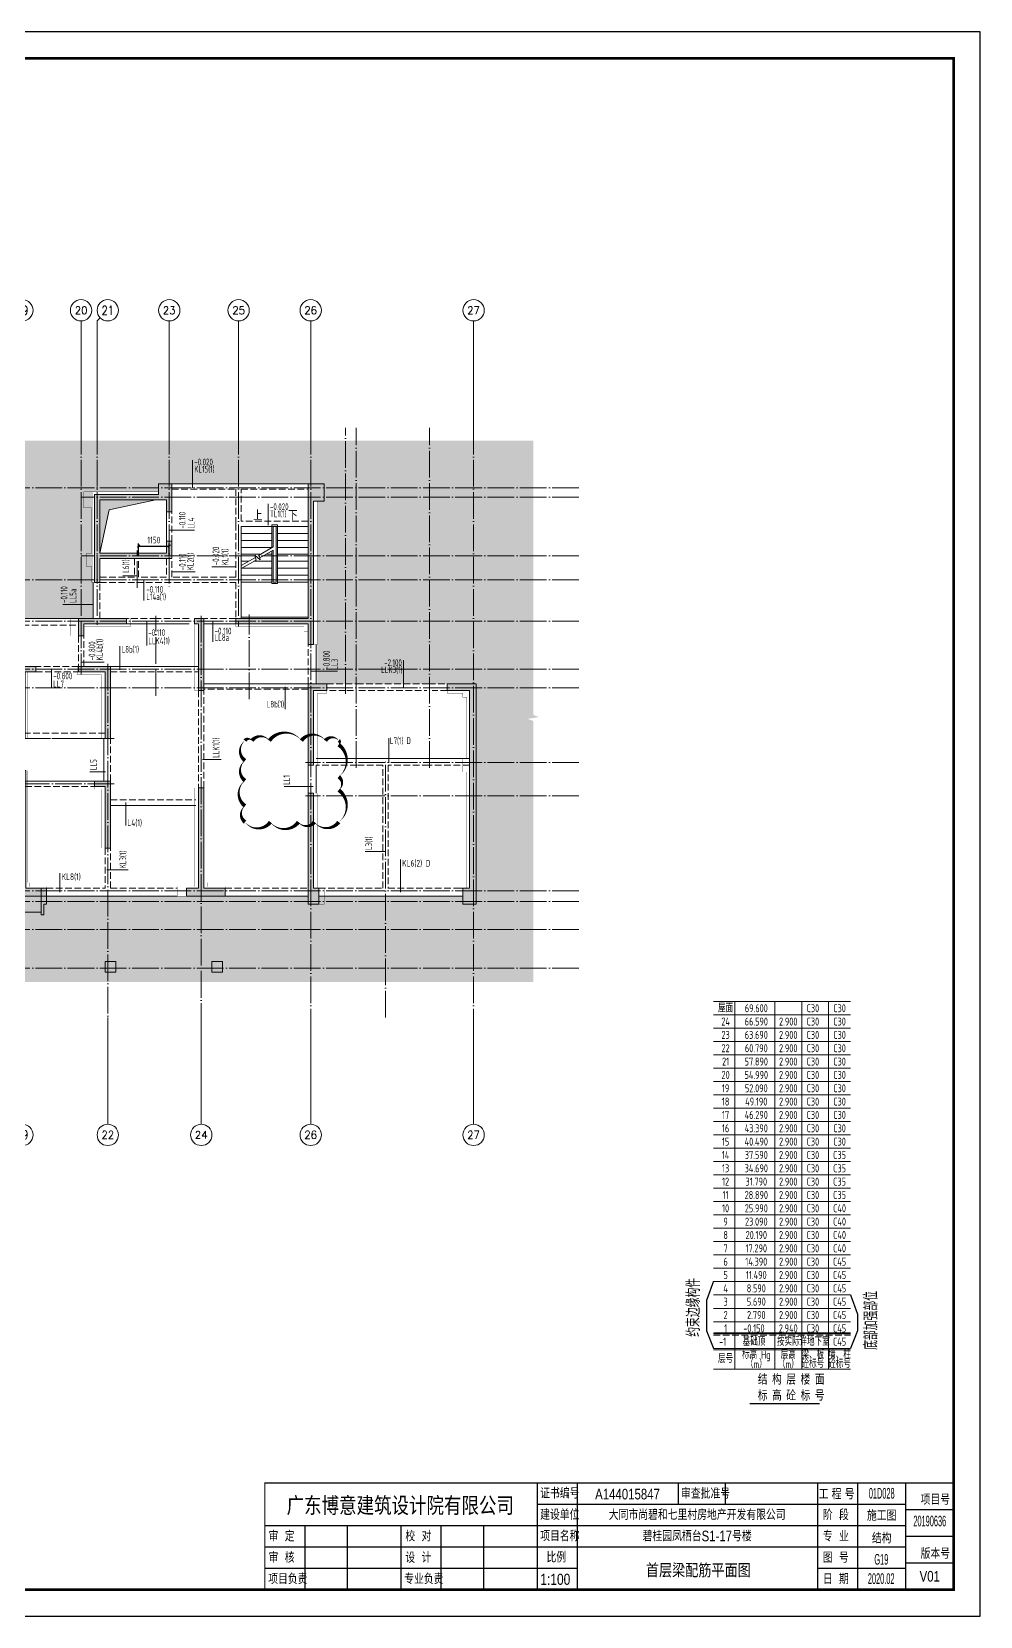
# Model space of a CAD drawing. Extents: x -129922 to 1190196, y -520662 to 139923.
# Drawn here: x 942341 to 977871, y -68380 to -8980 of the extents above; entities that cross this region are included whole.
import ezdxf
from ezdxf.enums import TextEntityAlignment as Align

# ---------------------------------------------------------------- set-up
doc = ezdxf.new("R2010")
doc.units = 0
doc.header["$LTSCALE"] = 1000
doc.header["$MEASUREMENT"] = 0
doc.linetypes.add('DASH', pattern=[0.35, 0.25, -0.1])
doc.linetypes.add('DOTE', pattern=[2.42, 2, -0.2, 0.02, -0.2])
for name, color, linetype, lineweight in [('A-标注-轴号', 3, 'Continuous', 15), ('A-标注-轴号文字', 7, 'Continuous', 15), ('A-轴线-塔楼', 1, 'DOTE', 9), ('A-轴线-隔墙', 41, 'DOTE', 9), ('S-基础-DIM', 3, 'Continuous', 20), ('S-墙柱-HATCH', 251, 'Continuous', 9), ('S-墙柱-WALL', 6, 'Continuous', 20), ('S-大样-HATCH', 251, 'Continuous', 9), ('S-大样-实线', 2, 'Continuous', 20), ('S-板-BEAM', 4, 'DASH', 20), ('S-板-BEAM-CON', 2, 'Continuous', 20), ('S-板-COLU', 50, 'DASH', 20), ('S-板-文字', 7, 'Continuous', 20), ('S-板-板面填充', 251, 'Continuous', 20), ('S-板-模板线条', 140, 'Continuous', 20), ('S-板-洞口边线', 211, 'Continuous', 20), ('S-梁-垂直集中标注', 45, 'Continuous', 20), ('S-梁-水平集中标注', 191, 'Continuous', 20), ('S-通用-TEXT', 7, 'Continuous', 20)]:
    doc.layers.add(name, color=color, linetype=linetype, lineweight=lineweight)
doc.layers.add('S-活动层-非打印1', color=170, linetype='Continuous', lineweight=20, plot=False)
doc.layers.add('Y-云图图框', color=7, linetype='Continuous')
doc.styles.add('_TCH_AXIS', font='COMPLEX.shx', dxfattribs={"bigfont": 'hztxt.shx'})
doc.styles.add('_TCH_DIM', font='SIMPLEX', dxfattribs={"bigfont": 'GBCBIG'})
doc.styles.add('_YT_Name', font='', dxfattribs={"width": 0.8})
doc.styles.add('_YT_Sign_Text', font='ros.shx', dxfattribs={"width": 0.8, "bigfont": 'hztxt.shx'})
doc.styles.add('BW_Rein', font='tssdeng.shx', dxfattribs={"width": 0.7, "bigfont": 'hztxt.shx'})
doc.styles.add('COMPLEX', font='COMPLEX')
doc.styles.get("Standard").update_dxf_attribs({"font": 'gbenor.shx', "bigfont": 'gbcbig.shx'})
doc.styles.add('TSSD_NORM', font='tssdeng.shx', dxfattribs={"width": 0.7, "bigfont": 'tssdchn.shx'})
doc.styles.add('TSSD_Rein', font='tssdeng.shx', dxfattribs={"width": 0.7, "bigfont": 'hztxt.shx'})
doc.styles.add('TSSD_REIN_T3', font='tssdeng.shx', dxfattribs={"width": 0.7, "bigfont": 'hztxt.shx'})
doc.styles.add('样式 1', font='tssdeng.shx', dxfattribs={"width": 0.7, "bigfont": 'tssdchn.shx'})
doc.styles.get('_YT_Name').set_extended_font_data('SimHei')
doc.dimstyles.new('_TCH_ARCH&&100', dxfattribs={"dimtxt": 250, "dimasz": 100, "dimexe": 100, "dimexo": 100, "dimgap": 100, "dimtad": 1, "dimdec": 0, "dimzin": 0, "dimdsep": 46, "dimtxsty": 'TSSD_REIN_T3', "dimblk": 'ARCHTICK', "dimcen": 0.09, "dimclrt": 7, "dimazin": 2, "dimtfac": 1, "dimtdec": 0, "dimtix": 1, "dimtmove": 2, "dimatfit": 3, "dimfxl": 0, "dimtolj": 1, "dimtzin": 0, "dimarcsym": 0})

# ---------------------------------------------------------------- blocks, each defined once
blk = doc.blocks.new('20191023.11405152')
at = {"layer": 'S-大样-HATCH'}
h = blk.add_hatch(color=256, dxfattribs=at)
h.dxf.hatch_style = 1
h.paths.add_polyline_path([(-100, 0), (0, 0), (0, -400), (100, -400), (100, 600), (-100, 600)])
at = {"layer": 'S-大样-实线'}
blk.add_lwpolyline([(-100, 0), (0, 0), (0, -400), (100, -400), (100, 600), (-100, 600)], close=True, dxfattribs=at)
blk = doc.blocks.new('_ArchTick')
at = {"color": 0, "linetype": 'ByBlock', "const_width": 0.4}
blk.add_lwpolyline([(-0.5, -0.5), (0.5, 0.5)], dxfattribs=at)
blk = doc.blocks.new('*D457')
at = {"layer": 'Defpoints', "color": 0, "transparency": 16777216}
for p in [(947491, -28263), (946341, -28730), (947491, -28730)]:
    blk.add_point(p, dxfattribs=at)
at = {"layer": 'S-基础-DIM', "color": 0, "lineweight": -2, "transparency": 16777216}
for p, q in [((946341, -28630), (946341, -28163)), ((946341, -28263), (947491, -28263)), ((947491, -28630), (947491, -28163))]:
    blk.add_line(p, q, dxfattribs=at)
at = {"layer": 'S-基础-DIM', "color": 0, "lineweight": -2, "transparency": 16777216, "xscale": 100, "yscale": 100, "zscale": 100, "rotation": 180}
blk.add_blockref('_ArchTick', (946341, -28263), dxfattribs=at)
at = {"layer": 'S-基础-DIM', "color": 0, "lineweight": -2, "transparency": 16777216, "xscale": 100, "yscale": 100, "zscale": 100}
blk.add_blockref('_ArchTick', (947491, -28263), dxfattribs=at)
at = {"layer": 'S-基础-DIM', "color": 7, "transparency": 16777216, "insert": (946916, -28038), "char_height": 250, "attachment_point": 5, "style": 'TSSD_REIN_T3'}
blk.add_mtext('\\A1;1150', dxfattribs=at)
blk = doc.blocks.new('ndgfjhgkjhk')
at = {"layer": 'S-板-BEAM'}
for p, q in [((6639995, -514405), (6642395, -514405)), ((6642395, -514405), (6642395, -515705)), ((6642595, -515605), (6642595, -514405)), ((6642595, -514405), (6645095, -514405)), ((6639995, -516380), (6639995, -515255)), ((6642395, -515705), (6642395, -517705)), ((6644066, -515605), (6642595, -515605)), ((6645095, -515605), (6643895, -515605)), ((6638595, -517005), (6638595, -517705)), ((6638745, -517705), (6638745, -517005)), ((6639795, -517005), (6639795, -517705)), ((6639995, -517705), (6639995, -517005)), ((6638595, -517705), (6637295, -517705)), ((6637295, -517905), (6638670, -517905)), ((6637295, -519255), (6637295, -517905)), ((6638670, -517905), (6642395, -517905)), ((6639795, -517705), (6638745, -517705)), ((6642395, -517705), (6639995, -517705)), ((6642395, -517905), (6642395, -519255)), ((6632295, -519505), (6636445, -519505)), ((6639420, -519255), (6638320, -519255)), ((6640645, -519255), (6639420, -519255)), ((6642395, -519255), (6641220, -519255)), ((6636495, -519895), (6636495, -521055)), ((6636695, -521055), (6636695, -519895)), ((6645095, -521705), (6645095, -520225)), ((6636495, -521055), (6634895, -521055)), ((6634895, -521255), (6636495, -521255)), ((6637695, -521255), (6640995, -521255)), ((6640995, -521955), (6640995, -525605)), ((6645095, -521905), (6641195, -521905)), ((6641195, -525605), (6641195, -521955)), ((6645795, -521705), (6646495, -521705)), ((6646495, -521955), (6645795, -521955)), ((6646495, -521705), (6646920, -521705)), ((6646795, -521955), (6646495, -521955)), ((6646920, -521705), (6649620, -521705)), ((6646995, -521955), (6649545, -521955)), ((6649620, -521705), (6650305, -521705)), ((6650305, -521955), (6649745, -521955)), ((6637495, -523555), (6634495, -523555)), ((6634495, -523755), (6637495, -523755)), ((6637695, -525355), (6637695, -523755)), ((6645095, -524755), (6645095, -525805)), ((6645095, -525805), (6645095, -524755)), ((6645395, -525805), (6645395, -524755)), ((6645395, -524755), (6645395, -525805)), ((6646920, -524755), (6645395, -524755)), ((6647895, -524755), (6646920, -524755)), ((6647895, -529355), (6647895, -524755)), ((6648095, -524755), (6648095, -529355)), ((6649620, -524755), (6648095, -524755)), ((6651145, -524755), (6649620, -524755)), ((6634495, -525555), (6637095, -525555)), ((6637695, -526055), (6640895, -526055)), ((6637495, -527855), (6637495, -529355)), ((6637695, -529355), (6637695, -527855)), ((6635295, -529355), (6637495, -529355)), ((6637695, -529355), (6637695, -529355)), ((6637695, -529355), (6640195, -529355)), ((6641995, -529355), (6645095, -529355)), ((6645495, -529355), (6647895, -529355)), ((6648095, -529355), (6650945, -529355)), ((6650612, -529355), (6650945, -529355))]:
    blk.add_line(p, q, dxfattribs=at)
at = {"layer": 'S-板-BEAM-CON'}
for p, q in [((6639995, -514205), (6645095, -514205)), ((6639795, -515255), (6639795, -516380)), ((6642595, -515805), (6645095, -515805)), ((6642595, -519205), (6642595, -515805)), ((6642595, -519255), (6642595, -515805)), ((6637045, -517905), (6637045, -519255)), ((6636563, -519255), (6630345, -519255)), ((6638320, -519455), (6639565, -519455)), ((6638320, -519455), (6639345, -519455)), ((6639495, -519455), (6640645, -519455)), ((6641220, -519455), (6642945, -519455)), ((6645395, -520225), (6645395, -521705)), ((6637695, -521055), (6640995, -521055)), ((6645095, -521705), (6641195, -521705)), ((6637445, -523755), (6637445, -525355)), ((6645395, -524505), (6647061, -524505)), ((6646995, -524505), (6647995, -524505)), ((6647995, -524505), (6649545, -524505)), ((6649307, -524505), (6651145, -524505)), ((6637095, -525355), (6634495, -525355)), ((6637695, -526255), (6640895, -526255)), ((6635295, -529655), (6640195, -529655)), ((6641995, -529655), (6645095, -529655)), ((6650895, -529655), (6645495, -529655))]:
    blk.add_line(p, q, dxfattribs=at)
at = {"layer": 'S-板-模板线条', "ltscale": 0.5}
blk.add_line((6633695, -530255), (6635095, -530255), dxfattribs=at)
blk = doc.blocks.new('_AXISO')
blk.add_circle((0, 0), 0.5)
at = {"layer": 'S-板-文字', "style": 'COMPLEX', "width": 1.041667}
blk.add_attdef('A', text='', height=0.56, dxfattribs=at).set_placement((-0.25, -0.28), (0.25, -0.28), align=Align.FIT)
blk = doc.blocks.new('ZHOUWANG3')
at = {"layer": 'A-标注-轴号'}
for p, q in [((121869, 253059), (121752, 252942)), ((121152, 248942), (121152, 252942)), ((121752, 248942), (121752, 252942)), ((124452, 248942), (124452, 252942)), ((127052, 248942), (127052, 252942)), ((129752, 248942), (129752, 252942)), ((135852, 248942), (135852, 252942)), ((122152, 226834), (122152, 222834)), ((125652, 226834), (125652, 222834)), ((129752, 226834), (129752, 222834)), ((135852, 226834), (135852, 222834))]:
    blk.add_line(p, q, dxfattribs=at)
at = {"layer": 'A-轴线-塔楼', "linetype": 'DOTE', "ltscale": 0.5}
for p, q in [((121152, 248942), (121152, 239686)), ((121752, 248942), (121752, 241550)), ((124452, 248942), (124452, 242986)), ((127052, 248942), (127052, 241486)), ((129752, 248942), (129752, 226834)), ((135852, 248942), (135852, 226834)), ((139798, 246686), (85362, 246686)), ((139798, 246336), (121152, 246336)), ((139798, 244136), (121152, 244136)), ((139798, 243236), (85362, 243236)), ((125652, 241886), (125652, 226834)), ((139798, 241686), (85362, 241686)), ((122152, 240086), (122152, 225988)), ((139798, 239886), (85362, 239886)), ((139798, 239186), (85362, 239186)), ((122394, 235586), (101608, 235586)), ((139798, 231586), (85362, 231586)), ((139798, 228686), (85362, 228686))]:
    blk.add_line(p, q, dxfattribs=at)
at = {"layer": 'A-轴线-隔墙', "ltscale": 0.5}
for p, q in [((131052, 238966), (131052, 248942)), ((131452, 236186), (131452, 248942)), ((134202, 236186), (134202, 248942)), ((123252, 242936), (123252, 244336)), ((123952, 238886), (123952, 241886)), ((127452, 238770), (127452, 241936)), ((122394, 237286), (101608, 237286)), ((132552, 226834), (132552, 236486)), ((139798, 236386), (129552, 236386)), ((139798, 235136), (129552, 235136)), ((139798, 231186), (85362, 231186)), ((139798, 230136), (85362, 230136))]:
    blk.add_line(p, q, dxfattribs=at)
at = {"layer": 'A-标注-轴号'}
ref = blk.add_blockref('_AXISO', (118952, 253342), dxfattribs=dict(at, xscale=800, yscale=800, zscale=800))
ref.add_attrib('A', '19', dxfattribs={"layer": 'A-标注-轴号文字', "height": 328.4, "style": '_TCH_AXIS'}).set_placement((118725, 253178), (119179, 253178), align=Align.FIT)
ref = blk.add_blockref('_AXISO', (121152, 253342), dxfattribs=dict(at, xscale=800, yscale=800, zscale=800))
ref.add_attrib('A', '20', dxfattribs={"layer": 'A-标注-轴号文字', "height": 294.3, "style": '_TCH_AXIS'}).set_placement((120914, 253195), (121390, 253195), align=Align.FIT)
ref = blk.add_blockref('_AXISO', (122152, 253342), dxfattribs=dict(at, xscale=800, yscale=800, zscale=800))
ref.add_attrib('A', '21', dxfattribs={"layer": 'A-标注-轴号文字', "height": 328.4, "style": '_TCH_AXIS'}).set_placement((121925, 253178), (122379, 253178), align=Align.FIT)
ref = blk.add_blockref('_AXISO', (124452, 253342), dxfattribs=dict(at, xscale=800, yscale=800, zscale=800))
ref.add_attrib('A', '23', dxfattribs={"layer": 'A-标注-轴号文字', "height": 294.3, "style": '_TCH_AXIS'}).set_placement((124214, 253195), (124690, 253195), align=Align.FIT)
ref = blk.add_blockref('_AXISO', (127052, 253342), dxfattribs=dict(at, xscale=800, yscale=800, zscale=800))
ref.add_attrib('A', '25', dxfattribs={"layer": 'A-标注-轴号文字', "height": 294.3, "style": '_TCH_AXIS'}).set_placement((126814, 253195), (127290, 253195), align=Align.FIT)
ref = blk.add_blockref('_AXISO', (129752, 253342), dxfattribs=dict(at, xscale=800, yscale=800, zscale=800))
ref.add_attrib('A', '26', dxfattribs={"layer": 'A-标注-轴号文字', "height": 294.3, "style": '_TCH_AXIS'}).set_placement((129514, 253195), (129990, 253195), align=Align.FIT)
ref = blk.add_blockref('_AXISO', (135852, 253342), dxfattribs=dict(at, xscale=800, yscale=800, zscale=800))
ref.add_attrib('A', '27', dxfattribs={"layer": 'A-标注-轴号文字', "height": 294.3, "style": '_TCH_AXIS'}).set_placement((135614, 253195), (136090, 253195), align=Align.FIT)
ref = blk.add_blockref('_AXISO', (118952, 222434), dxfattribs=dict(at, xscale=800, yscale=800, zscale=800))
ref.add_attrib('A', '19', dxfattribs={"layer": 'A-标注-轴号文字', "height": 328.4, "style": '_TCH_AXIS'}).set_placement((118725, 222269), (119179, 222269), align=Align.FIT)
ref = blk.add_blockref('_AXISO', (122152, 222434), dxfattribs=dict(at, xscale=800, yscale=800, zscale=800))
ref.add_attrib('A', '22', dxfattribs={"layer": 'A-标注-轴号文字', "height": 294.3, "style": '_TCH_AXIS'}).set_placement((121914, 222286), (122390, 222286), align=Align.FIT)
ref = blk.add_blockref('_AXISO', (125652, 222434), dxfattribs=dict(at, xscale=800, yscale=800, zscale=800))
ref.add_attrib('A', '24', dxfattribs={"layer": 'A-标注-轴号文字', "height": 282.2, "style": '_TCH_AXIS'}).set_placement((125410, 222293), (125894, 222293), align=Align.FIT)
ref = blk.add_blockref('_AXISO', (129752, 222434), dxfattribs=dict(at, xscale=800, yscale=800, zscale=800))
ref.add_attrib('A', '26', dxfattribs={"layer": 'A-标注-轴号文字', "height": 294.3, "style": '_TCH_AXIS'}).set_placement((129514, 222286), (129990, 222286), align=Align.FIT)
ref = blk.add_blockref('_AXISO', (135852, 222434), dxfattribs=dict(at, xscale=800, yscale=800, zscale=800))
ref.add_attrib('A', '27', dxfattribs={"layer": 'A-标注-轴号文字', "height": 294.3, "style": '_TCH_AXIS'}).set_placement((135614, 222286), (136090, 222286), align=Align.FIT)
blk = doc.blocks.new('ECMCTK_A1_横_单行图名--0')
for p, q in [((674.98, 50), (674.98, 26)), ((675, 50), (675, 10)), ((689.98, 50), (689.98, 10)), ((727.8, 50), (727.8, 42)), ((745.48, 50), (745.48, 42)), ((780, 50), (780, 10)), ((795, 50), (795, 10)), ((813, 50.01), (831, 50)), ((813, 50.01), (813, 10)), ((675, 42), (813, 42)), ((813, 40.01), (831, 40.01)), ((573, 34), (813, 34)), ((588, 34), (588, 10)), ((604, 10), (604, 34)), ((624, 34), (624, 10)), ((639, 34), (639, 10)), ((655, 10), (655, 34)), ((813, 30.01), (831, 30)), ((573, 26), (813, 26)), ((573, 18), (689.96, 18)), ((780, 18), (813, 18)), ((813, 20), (831, 20))]:
    blk.add_line(p, q)
at = {"color": 4}
blk.add_lwpolyline([(0, 0), (841, 0), (841, 594), (0, 594)], close=True, dxfattribs=at)
for points, const_width in [([(25, 10), (831, 10), (831, 584), (25, 584)], 1), ([(573, 10), (831, 10), (831, 50), (573, 50)], 0.45)]:
    blk.add_lwpolyline(points, close=True, dxfattribs=dict(const_width=const_width))
at = {"const_width": 0.45}
for points in [[(573, 10), (573, 50.01), (813, 50.01)], [(813, 50.01), (813, 10)]]:
    blk.add_lwpolyline(points, dxfattribs=at)
at = {"style": '_YT_Sign_Text', "width": 0.8}
for s, p in [('证书编号', (676.15, 44.14)), ('审查批准号', (728.91, 44.06)), ('工 程 号', (780.47, 43.85)), ('项目号', (818.65, 41.8)), ('建设单位', (676.15, 36.14)), ('阶  段', (782.01, 36.05)), ('审  定', (574.41, 28.05)), ('校  对', (625.66, 28.05)), ('项目名称', (676.15, 28.14)), ('专  业', (782.01, 28.05)), ('审  核', (574.41, 20.05)), ('设  计', (625.66, 20.05)), ('比例', (678.54, 20.16)), ('图  号', (782.01, 20.05)), ('版本号', (818.65, 21.55)), ('项目负责', (574.27, 12.05)), ('专业负责', (625.21, 12.05)), ('日  期', (782.01, 12.05))]:
    blk.add_text(s, height=4, dxfattribs=at).set_placement(p)
at = {"color": 80, "flags": 3}
for tag, height, p in [('YTHQINS', 3, (34.31, 585.5)), ('ECMCKEY', 3, (292.07, 288.23)), ('YTTQINS', 5.62, (848.03, 12.81)), ('YTFRAME', 3, (652.76, 5.84)), ('YTBARCODE_T1', 3, (749.78, 5.95))]:
    blk.add_attdef(tag, text='', height=height, dxfattribs=at).set_placement(p, align=Align.MIDDLE_CENTER)
for tag, height, style, width, p in [('证书编号', 4, '_YT_Sign_Text', 0.8, (708.87, 43.81)), ('审查批准号', 4, '_YT_Sign_Text', 0.8, (761.06, 43.81)), ('工程号', 4, '_YT_Sign_Text', 0.5, (804.08, 44.12)), ('设计单位', 6, '_YT_Name', 0.8, (623.75, 38.6)), ('建设单位', 4, '_YT_Sign_Text', 0.8, (734.96, 36.11)), ('阶段', 4, '_YT_Sign_Text', 0.8, (804.08, 35.81)), ('项目号', 4, '_YT_Sign_Text', 0.5, (822.08, 33.72)), ('项目名称', 4, '_YT_Sign_Text', 0.8, (734.96, 28.11)), ('专业', 4, '_YT_Sign_Text', 0.8, (804.08, 27.31)), ('图纸编号', 4, '_YT_Sign_Text', 0.5, (803.93, 19.36)), ('图纸名称', 4.5, '_YT_Name', 0.8, (735.39, 15.06)), ('出图比例', 4.2, '_YT_Sign_Text', 0.8, (681.82, 11.78)), ('日期', 4, '_YT_Sign_Text', 0.5, (803.88, 12.13)), ('版本号', 4, '_YT_Sign_Text', 0.8, (822.08, 13))]:
    blk.add_attdef(tag, text='', height=height, dxfattribs=dict(style=style, width=width)).set_placement(p, align=Align.CENTER)
at = {"style": '_YT_Sign_Text', "width": 0.8, "flags": 3}
for tag, p, height in [('[审定人]', (590.95, 27.81), 4.1), ('{审定人}', (605.87, 26.45), 6.24), ('[校对人]', (642.23, 27.82), 4.1), ('{校对人}', (658.35, 26.53), 6.24), ('[审核人]', (591.01, 19.76), 4.1), ('{审核人}', (606.98, 18.44), 6.24), ('[设计人]', (642.47, 20.21), 4.1), ('{设计人}', (658.48, 18.54), 6.24), ('[项目负责人]', (590.78, 12.01), 4.1), ('{项目负责人}', (608.28, 10.72), 6.24), ('[专业负责人]', (642.74, 11.77), 4.1), ('{专业负责人}', (658.58, 10.36), 6.24)]:
    blk.add_attdef(tag, p, '', height=height, dxfattribs=at)
at = {"color": 80, "flags": 3}
for tag, p in [('YTBZSIT', (25, 10)), ('EXT_TK_LEFT', (25, 10)), ('YTQRCODE', (551.04, 11.91))]:
    blk.add_attdef(tag, p, '', height=3, dxfattribs=at)
blk = doc.blocks.new('27F')
at = {"layer": 'S-通用-TEXT'}
for p, q in [((1009, 15068), (6141, 15068)), ((1809, 15068), (1809, 1293)), ((3309, 15068), (3309, 1293)), ((4309, 1293), (4309, 15068)), ((5309, 1293), (5309, 15068)), ((1009, 14568), (6141, 14568)), ((1009, 14068), (6141, 14068)), ((1009, 13568), (6141, 13568)), ((1009, 13068), (6141, 13068)), ((1009, 12568), (6141, 12568)), ((1009, 12068), (6141, 12068)), ((1009, 11568), (6141, 11568)), ((1009, 11068), (6141, 11068)), ((1009, 10568), (6141, 10568)), ((1009, 10068), (6141, 10068)), ((1009, 9568), (6141, 9568)), ((1009, 9068), (6141, 9068)), ((1009, 8568), (6141, 8568)), ((1009, 8068), (6141, 8068)), ((1009, 7568), (6141, 7568)), ((1009, 7068), (6141, 7068)), ((1009, 6568), (6141, 6568)), ((1009, 6068), (6141, 6068)), ((1009, 5568), (6141, 5568)), ((1009, 5068), (6141, 5068)), ((1009, 4568), (6141, 4568)), ((1009, 4068), (6141, 4068)), ((1009, 3568), (6141, 3568)), ((1009, 3068), (6141, 3068)), ((1009, 2068), (6141, 2068)), ((1009, 2007), (6141, 2007)), ((1009, 1293), (6141, 1293))]:
    blk.add_line(p, q, dxfattribs=at)
at = {"layer": 'S-通用-TEXT', "linetype": 'DASH'}
for p, q in [((1009, 2629), (6141, 2629)), ((1009, 2568), (6141, 2568)), ((1009, 2568), (6141, 2568)), ((1009, 2568), (6141, 2568))]:
    blk.add_line(p, q, dxfattribs=at)
at = {"layer": 'S-通用-TEXT'}
for points in [[(1009, 4586, 50, 50, 0), (744, 3854, 50, 50, 0), (745, 2735, 50, 50, 0), (1009, 2068, 0, 0, 0)], [(6141, 4074, 50, 50, 0), (6406, 3342, 50, 50, 0), (6406, 2735, 50, 50, 0), (6141, 2068, 0, 0, 0)]]:
    blk.add_lwpolyline(points, format="xyseb", dxfattribs=at)
at = {"layer": 'S-通用-TEXT', "const_width": 50}
blk.add_lwpolyline([(2361, 0), (4977, 0)], dxfattribs=at)
at = {"layer": 'S-通用-TEXT', "style": 'TSSD_Rein', "width": 0.7}
for s, p in [('屋面', (1459, 14818)), ('69.600', (2609, 14818)), ('C30', (4728, 14818)), ('C30', (5728, 14818)), ('24', (1459, 14318)), ('66.590', (2609, 14318)), ('2.900', (3806, 14318)), ('C30', (4728, 14318)), ('C30', (5728, 14318)), ('23', (1459, 13818)), ('63.690', (2609, 13818)), ('2.900', (3806, 13818)), ('C30', (4728, 13818)), ('C30', (5728, 13818)), ('22', (1459, 13318)), ('60.790', (2609, 13318)), ('2.900', (3806, 13318)), ('C30', (4728, 13318)), ('C30', (5728, 13318)), ('21', (1459, 12818)), ('57.890', (2609, 12818)), ('2.900', (3806, 12818)), ('C30', (4728, 12818)), ('C30', (5728, 12818)), ('20', (1459, 12318)), ('19', (1459, 11818)), ('54.990', (2609, 12318)), ('52.090', (2609, 11818)), ('2.900', (3806, 12318)), ('2.900', (3806, 11818)), ('C30', (4728, 12318)), ('C30', (4728, 11818)), ('C30', (5728, 12318)), ('C30', (5728, 11818)), ('18', (1459, 11318)), ('49.190', (2609, 11318)), ('2.900', (3806, 11318)), ('C30', (4728, 11318)), ('C30', (5728, 11318)), ('17', (1459, 10818)), ('46.290', (2609, 10818)), ('2.900', (3806, 10818)), ('C30', (4728, 10818)), ('C30', (5728, 10818)), ('16', (1459, 10318)), ('43.390', (2609, 10318)), ('2.900', (3806, 10318)), ('C30', (4728, 10318)), ('C30', (5728, 10318)), ('15', (1459, 9818)), ('40.490', (2609, 9818)), ('2.900', (3806, 9818)), ('C30', (4728, 9818)), ('C30', (5728, 9818)), ('14', (1459, 9318)), ('13', (1459, 8818)), ('34.690', (2609, 8818)), ('37.590', (2609, 9318)), ('2.900', (3806, 9318)), ('2.900', (3806, 8818)), ('C30', (4728, 9318)), ('C30', (4728, 8818)), ('12', (1459, 8318)), ('31.790', (2609, 8318)), ('2.900', (3806, 8318)), ('C30', (4728, 8318)), ('11', (1459, 7818)), ('28.890', (2609, 7818)), ('2.900', (3806, 7818)), ('C30', (4728, 7818)), ('10', (1459, 7318)), ('25.990', (2609, 7318)), ('2.900', (3806, 7318)), ('C30', (4728, 7318)), ('C40', (5728, 7318)), ('9', (1459, 6818)), ('23.090', (2609, 6818)), ('2.900', (3806, 6818)), ('C30', (4728, 6818)), ('C40', (5728, 6818)), ('7', (1459, 5818)), ('8', (1459, 6318)), ('17.290', (2609, 5818)), ('20.190', (2609, 6318)), ('2.900', (3806, 6318)), ('2.900', (3806, 5818)), ('C30', (4728, 6318)), ('C30', (4728, 5818)), ('C40', (5728, 6318)), ('C40', (5728, 5818)), ('6', (1459, 5318)), ('14.390', (2609, 5318)), ('2.900', (3806, 5318)), ('C30', (4728, 5318)), ('5', (1459, 4818)), ('11.490', (2609, 4818)), ('2.900', (3806, 4818)), ('C30', (4728, 4818)), ('4', (1459, 4318)), ('8.590', (2609, 4318)), ('2.900', (3806, 4318)), ('C30', (4728, 4318)), ('3', (1459, 3818)), ('5.690', (2609, 3818)), ('2.900', (3806, 3818)), ('C30', (4728, 3818)), ('2', (1459, 3318)), ('2.790', (2609, 3318)), ('2.900', (3806, 3318)), ('C30', (4728, 3318)), ('-1', (1349, 2318)), ('1', (1459, 2818)), ('-0.150', (2520, 2818)), ('基础顶', (2520, 2318)), ('按实际', (3806, 2318)), ('2.940', (3806, 2818)), ('详地下室', (4792, 2318)), ('C30', (4728, 2818)), ('层号', (1459, 1674)), ('标高 Hg', (2609, 1827)), ('层高', (3806, 1827)), ('梁、板', (4726, 1833)), ('墙、柱', (5726, 1833)), ('（m）', (2609, 1475)), ('（m）', (3806, 1475)), ('砼标号', (4726, 1480)), ('砼标号', (5726, 1480))]:
    blk.add_text(s, height=300, dxfattribs=at).set_placement(p, align=Align.MIDDLE_CENTER)
at = {"layer": 'S-通用-TEXT', "color": 6, "style": 'TSSD_Rein', "width": 0.7}
for s, p in [('C35', (5728, 9318)), ('C35', (5728, 8818)), ('C35', (5728, 8318)), ('C35', (5728, 7818)), ('C45', (5728, 5318)), ('C45', (5728, 4818)), ('C45', (5728, 4318)), ('C45', (5728, 3818)), ('C45', (5728, 3318)), ('C45', (5728, 2818)), ('C45', (5728, 2318))]:
    blk.add_text(s, height=300, dxfattribs=at).set_placement(p, align=Align.MIDDLE_CENTER)
at = {"layer": 'S-通用-TEXT', "color": 7, "style": 'TSSD_Rein', "width": 0.7}
for s, p in [('约束边缘构件', (500, 2502)), ('底部加强部位', (7150, 2013))]:
    blk.add_text(s, height=500, rotation=90, dxfattribs=at).set_placement(p)
at = {"layer": 'S-通用-TEXT', "style": 'TSSD_NORM', "width": 0.7}
for s, p in [('结 构 层 楼 面 ', (2665, 706)), ('标 高 砼 标 号', (2665, 106))]:
    blk.add_text(s, height=400, dxfattribs=at).set_placement(p)
blk = doc.blocks.new('afdhgdjhgfj')
at = {"layer": 'S-墙柱-HATCH'}
h = blk.add_hatch(color=256, dxfattribs=at)
h.paths.add_polyline_path([(327455, 180245), (325055, 180245), (325055, 176945), (325255, 176945), (325255, 177845), (327955, 177845), (327955, 178495), (327755, 178495), (327755, 178045), (325255, 178045), (325255, 180045), (327755, 180045), (327755, 179595), (327955, 179595), (327955, 180645), (327455, 180645)])
h.paths.add_polyline_path([(333255, 179995), (333255, 174625), (333055, 174625), (333055, 175395), (330355, 175395), (330355, 175595), (330455, 175595), (333055, 175595), (333055, 180645), (333655, 180645), (333655, 179995)])
h.paths.add_polyline_path([(338855, 165495), (339105, 165495), (339105, 172895), (338265, 172895), (338265, 173145), (339355, 173145), (339355, 164895), (338855, 164895)])
h.paths.add_polyline_path([(322255, 171095), (322455, 171095), (322455, 173595), (322855, 173595), (322855, 173795), (321855, 173795), (321855, 173595), (322255, 173595)])
h.paths.add_polyline_path([(325455, 169295), (325055, 169295), (325055, 169495), (325655, 169495), (325655, 166995), (325455, 166995)])
h.paths.add_polyline_path([(319255, 173595), (320255, 173595), (320255, 173795), (319055, 173795), (319055, 171095), (319255, 171095)])
h.paths.add_polyline_path([(319255, 169295), (319655, 169295), (319655, 169495), (319055, 169495), (319055, 166995), (319255, 166995)])
h.paths.add_polyline_path([(326255, 175595), (326255, 175395), (324655, 175395), (324655, 174955), (324455, 174955), (324455, 175595)])
h.paths.add_polyline_path([(320055, 175395), (318305, 175395), (318305, 175595), (320255, 175595), (320255, 174955), (320055, 174955)])
h.paths.add_polyline_path([(329155, 172895), (328955, 172895), (328955, 175395), (328805, 175395), (328805, 175595), (329155, 175595)])
h.paths.add_polyline_path([(325455, 173595), (324455, 173595), (324455, 173795), (325655, 173795), (325655, 171095), (325455, 171095)])
h.paths.add_polyline_path([(328505, 165195), (328505, 165495), (328955, 165495), (328955, 169245), (329155, 169245), (329155, 165495), (329955, 165495), (329955, 165195)])
h.paths.add_polyline_path([(321455, 165195), (321455, 165495), (322230, 165495), (322230, 169895), (322480, 169895), (322480, 165495), (323255, 165495), (323255, 165195)])
h.paths.add_polyline_path([(333455, 165495), (333255, 165495), (333255, 169045), (333055, 169045), (333055, 164895), (333455, 164895)])
h.paths.add_polyline_path([(333755, 172895), (333255, 172895), (333255, 170095), (333055, 170095), (333055, 173145), (333755, 173145)])
h.paths.add_polyline_path([(318505, 176895), (318505, 177995), (316905, 177995), (316905, 180295), (314405, 180295), (314405, 177995), (312805, 177995), (312805, 176895), (313005, 176895), (313005, 177795), (315105, 177795), (315105, 177995), (314605, 177995), (314605, 180095), (316705, 180095), (316705, 177995), (316205, 177995), (316205, 177795), (318305, 177795), (318305, 176895)])
h.paths.add_polyline_path([(298055, 179995), (298055, 174625), (298255, 174625), (298255, 175395), (300955, 175395), (300955, 175595), (300855, 175595), (298255, 175595), (298255, 180645), (297655, 180645), (297655, 179995)])
h.paths.add_polyline_path([(292455, 165495), (292205, 165495), (292205, 172895), (293045, 172895), (293045, 173145), (291955, 173145), (291955, 164895), (292455, 164895)])
h.paths.add_polyline_path([(309055, 171095), (308855, 171095), (308855, 173595), (308455, 173595), (308455, 173795), (309455, 173795), (309455, 173595), (309055, 173595)])
h.paths.add_polyline_path([(305855, 169295), (306255, 169295), (306255, 169495), (305655, 169495), (305655, 166995), (305855, 166995)])
h.paths.add_polyline_path([(312055, 173595), (311055, 173595), (311055, 173795), (312255, 173795), (312255, 171095), (312055, 171095)])
h.paths.add_polyline_path([(312055, 169295), (311655, 169295), (311655, 169495), (312255, 169495), (312255, 166995), (312055, 166995)])
h.paths.add_polyline_path([(305055, 175595), (305055, 175395), (306655, 175395), (306655, 174955), (306855, 174955), (306855, 175595)])
h.paths.add_polyline_path([(305055, 178145), (305055, 176945), (305255, 176945), (305255, 180645), (302755, 180645), (302755, 179945), (302955, 179945), (302955, 180445), (305055, 180445), (305055, 178345), (302955, 178345), (302955, 178845), (302755, 178845), (302755, 178145)])
h.paths.add_polyline_path([(311255, 175395), (313005, 175395), (313005, 175595), (311055, 175595), (311055, 174955), (311255, 174955)])
h.paths.add_polyline_path([(302155, 172895), (302355, 172895), (302355, 175395), (302505, 175395), (302505, 175595), (302155, 175595)])
h.paths.add_polyline_path([(315555, 172895), (315755, 172895), (315755, 175395), (316105, 175395), (316105, 175595), (315205, 175595), (315205, 175395), (315555, 175395)])
h.paths.add_polyline_path([(305855, 173595), (306855, 173595), (306855, 173795), (305655, 173795), (305655, 171095), (305855, 171095)])
h.paths.add_polyline_path([(302805, 165195), (302805, 165495), (302355, 165495), (302355, 169245), (302155, 169245), (302155, 165495), (301355, 165495), (301355, 165195)])
h.paths.add_polyline_path([(309855, 165195), (309855, 165495), (309055, 165495), (309055, 169895), (308855, 169895), (308855, 165495), (308055, 165495), (308055, 165195)])
h.paths.add_polyline_path([(316555, 165195), (316555, 165495), (315755, 165495), (315755, 169245), (315555, 169245), (315555, 165495), (314755, 165495), (314755, 165195)])
h.paths.add_polyline_path([(297855, 165495), (298055, 165495), (298055, 169045), (298255, 169045), (298255, 164895), (297855, 164895)])
h.paths.add_polyline_path([(297555, 172895), (298055, 172895), (298055, 170095), (298255, 170095), (298255, 173145), (297555, 173145)])
h.paths.add_polyline_path([(329455, 162745), (329855, 162745), (329855, 162345), (329455, 162345)])
h.paths.add_polyline_path([(325455, 162745), (325855, 162745), (325855, 162345), (325455, 162345)])
h.paths.add_polyline_path([(305455, 162745), (305855, 162745), (305855, 162345), (305455, 162345)])
h.paths.add_polyline_path([(301855, 162745), (301455, 162745), (301455, 162345), (301855, 162345)])
at = {"layer": 'S-墙柱-WALL'}
for points in [[(298055, 179995), (298055, 174625), (298255, 174625), (298255, 175395), (300955, 175395), (300955, 175595), (300855, 175595), (300855, 175595), (298255, 175595), (298255, 180645), (297655, 180645), (297655, 179995)], [(305055, 178145), (305055, 176945), (305255, 176945), (305255, 180645), (302755, 180645), (302755, 179945), (302955, 179945), (302955, 180445), (305055, 180445), (305055, 178345), (302955, 178345), (302955, 178845), (302755, 178845), (302755, 178145)], [(327455, 180245), (325055, 180245), (325055, 176945), (325255, 176945), (325255, 177845), (327955, 177845), (327955, 178495), (327755, 178495), (327755, 178045), (325255, 178045), (325255, 180045), (327755, 180045), (327755, 179595), (327955, 179595), (327955, 180645), (327455, 180645)], [(333255, 179995), (333255, 174625), (333055, 174625), (333055, 175395), (330355, 175395), (330355, 175595), (330455, 175595), (330455, 175595), (333055, 175595), (333055, 180645), (333655, 180645), (333655, 179995)], [(318505, 176895), (318505, 177995), (316905, 177995), (316905, 180295), (314405, 180295), (314405, 177995), (312805, 177995), (312805, 176895), (313005, 176895), (313005, 177795), (315105, 177795), (315105, 177995), (314605, 177995), (314605, 180095), (316705, 180095), (316705, 177995), (316205, 177995), (316205, 177795), (318305, 177795), (318305, 176895)], [(302155, 172895), (302355, 172895), (302355, 175395), (302505, 175395), (302505, 175595), (302155, 175595)], [(305055, 175595), (305055, 175395), (306655, 175395), (306655, 174955), (306855, 174955), (306855, 175595)], [(311255, 175395), (313005, 175395), (313005, 175595), (311055, 175595), (311055, 174955), (311255, 174955)], [(315555, 172895), (315755, 172895), (315755, 175395), (316105, 175395), (316105, 175595), (315205, 175595), (315205, 175395), (315555, 175395)], [(320055, 175395), (318305, 175395), (318305, 175595), (320255, 175595), (320255, 174955), (320055, 174955)], [(326255, 175595), (326255, 175395), (324655, 175395), (324655, 174955), (324455, 174955), (324455, 175595)], [(329155, 172895), (328955, 172895), (328955, 175395), (328805, 175395), (328805, 175595), (329155, 175595)], [(305855, 173595), (306855, 173595), (306855, 173795), (305655, 173795), (305655, 171095), (305855, 171095)], [(309055, 171095), (308855, 171095), (308855, 173595), (308455, 173595), (308455, 173795), (309455, 173795), (309455, 173595), (309055, 173595)], [(312055, 173595), (311055, 173595), (311055, 173795), (312255, 173795), (312255, 171095), (312055, 171095)], [(319255, 173595), (320255, 173595), (320255, 173795), (319055, 173795), (319055, 171095), (319255, 171095)], [(322255, 171095), (322455, 171095), (322455, 173595), (322855, 173595), (322855, 173795), (321855, 173795), (321855, 173595), (322255, 173595)], [(325455, 173595), (324455, 173595), (324455, 173795), (325655, 173795), (325655, 171095), (325455, 171095)], [(292455, 165495), (292205, 165495), (292205, 172895), (293045, 172895), (293045, 173145), (291955, 173145), (291955, 164895), (292455, 164895)], [(297555, 172895), (298055, 172895), (298055, 170095), (298255, 170095), (298255, 173145), (297555, 173145)], [(333755, 172895), (333255, 172895), (333255, 170095), (333055, 170095), (333055, 173145), (333755, 173145)], [(338855, 165495), (339105, 165495), (339105, 172895), (338265, 172895), (338265, 173145), (339355, 173145), (339355, 164895), (338855, 164895)], [(309855, 165195), (309855, 165495), (309055, 165495), (309055, 169895), (308855, 169895), (308855, 165495), (308055, 165495), (308055, 165195)], [(321455, 165195), (321455, 165495), (322230, 165495), (322230, 169895), (322480, 169895), (322480, 165495), (323255, 165495), (323255, 165195)], [(305855, 169295), (306255, 169295), (306255, 169495), (305655, 169495), (305655, 166995), (305855, 166995)], [(312055, 169295), (311655, 169295), (311655, 169495), (312255, 169495), (312255, 166995), (312055, 166995)], [(319255, 169295), (319655, 169295), (319655, 169495), (319055, 169495), (319055, 166995), (319255, 166995)], [(325455, 169295), (325055, 169295), (325055, 169495), (325655, 169495), (325655, 166995), (325455, 166995)], [(297855, 165495), (298055, 165495), (298055, 169045), (298255, 169045), (298255, 164895), (297855, 164895)], [(302805, 165195), (302805, 165495), (302355, 165495), (302355, 169245), (302155, 169245), (302155, 165495), (301355, 165495), (301355, 165195)], [(316555, 165195), (316555, 165495), (315755, 165495), (315755, 169245), (315555, 169245), (315555, 165495), (314755, 165495), (314755, 165195)], [(328505, 165195), (328505, 165495), (328955, 165495), (328955, 169245), (329155, 169245), (329155, 165495), (329955, 165495), (329955, 165195)], [(333455, 165495), (333255, 165495), (333255, 169045), (333055, 169045), (333055, 164895), (333455, 164895)], [(301855, 162745), (301455, 162745), (301455, 162345), (301855, 162345)], [(305455, 162745), (305855, 162745), (305855, 162345), (305455, 162345)], [(325455, 162745), (325855, 162745), (325855, 162345), (325455, 162345)], [(329455, 162745), (329855, 162745), (329855, 162345), (329455, 162345)]]:
    blk.add_lwpolyline(points, close=True, dxfattribs=at)
blk = doc.blocks.new('sdgfhgfjhgfj')
at = {"layer": 'S-板-COLU', "const_width": 10}
for points in [[(324955, 23744), (324955, 24344), (324755, 24344), (324755, 24844), (324955, 24844), (324955, 26544), (324655, 26544), (324655, 27144), (325255, 27144), (327455, 27144), (327455, 27444), (327955, 27444), (327955, 26394), (327755, 26394), (327755, 26844), (325255, 26844), (325255, 26544), (325255, 24844), (327755, 24844), (327755, 25294), (327955, 25294), (327955, 24644), (325255, 24644), (325255, 24344), (325255, 23744)], [(324155, 21754), (324155, 22394), (326405, 22394), (326405, 22094), (324655, 22094), (324655, 21754)], [(328805, 19694), (328805, 22094), (328805, 22094), (328805, 22394), (329155, 22394), (329155, 19694)], [(322180, 17894), (322180, 20394), (321855, 20394), (321855, 20594), (322855, 20594), (322855, 20394), (322530, 20394), (322530, 17894)], [(325305, 17894), (325305, 20294), (324405, 20294), (324405, 20594), (325655, 20594), (325655, 17894)], [(333055, 16894), (333055, 19944), (333755, 19944), (333755, 19594), (333405, 19594), (333405, 16894)], [(338855, 11694), (338855, 12294), (339005, 12294), (339005, 16644), (338855, 16644), (338855, 17144), (339005, 17144), (339005, 19444), (338855, 19444), (338855, 19594), (338265, 19594), (338265, 19944), (339355, 19944), (339355, 19444), (339355, 11694)], [(321455, 11994), (321455, 12344), (322105, 12344), (322105, 12494), (322180, 12494), (322180, 16694), (322530, 16694), (322530, 12494), (322605, 12494), (322605, 12344), (323255, 12344), (323255, 11994)], [(325305, 13794), (325305, 15994), (325055, 15994), (325055, 16294), (325655, 16294), (325655, 13794)], [(328155, 11994), (328155, 12344), (328805, 12344), (328805, 12494), (328805, 16044), (329155, 16044), (329155, 12494), (329305, 12494), (329305, 12344), (329955, 12344), (329955, 11994)], [(333055, 11694), (333055, 15844), (333405, 15844), (333405, 12294), (333655, 12294), (333655, 11694)]]:
    blk.add_lwpolyline(points, close=True, dxfattribs=at)
for points in [[(332904, 22094), (330355, 22094), (330355, 22394), (330455, 22394), (333055, 22394), (333055, 27444), (333655, 27444), (333655, 26794), (333404, 26794), (333405, 21424), (333055, 21424), (333055, 21894)], [(332904, 22094), (332904, 21894), (333055, 21894)]]:
    blk.add_lwpolyline(points, dxfattribs=at)
at = {"layer": 'S-墙柱-HATCH'}
blk.add_blockref('afdhgdjhgfj', (0, -153201), dxfattribs=at)

msp = doc.modelspace()

# ---------------------------------------------------------------- hatches: boundary and pattern name
at = {"layer": 'S-板-板面填充'}
h = msp.add_hatch(dxfattribs=at)
h.set_pattern_fill('CROSS,_O', color=256, scale=100)
h.set_pattern_definition([(0, (323791.47, -41750.21), (158.75, 158.75), [79.375, -238.125]), (90, (323831.16, -41789.9), (-158.75, 158.75), [79.375, -238.125])])
h.paths.add_polyline_path([(961133, -24316.2), (935545.2, -24316.2), (935468.8, -24526.2), (935394.7, -24106.2), (935320.2, -24316.2), (910061, -24316.2), (910061, -34714.2), (910271, -34790.6), (909851, -34864.7), (910061, -34939.2), (910061, -44607.2), (935644.2, -44607.2), (935720.7, -44397.2), (935794.7, -44817.2), (935869.2, -44607.2), (961133, -44607.2), (961133, -34818.5), (960923, -34742), (961343, -34668), (961133, -34593.5)])
h.paths.add_polyline_path([(932141.3, -28480), (934041.3, -28480), (934041.3, -26880), (933641.3, -26880), (933641.3, -26280), (936941.3, -26280), (936941.3, -26880), (936541.3, -26880), (936541.3, -28480), (938441.3, -28480), (938441.3, -28980), (938241.3, -28980), (938241.3, -29680), (938191.4, -29680), (938191.4, -30980), (944641.3, -30980), (944641.3, -26230), (947091.3, -26230), (947091.3, -25930), (953291.3, -25930), (953291.3, -26580), (953041.1, -26580), (953041.3, -33430), (958991.3, -33430), (958991.3, -41680), (958491.3, -41680), (958491.3, -41380), (911591.3, -41380), (911591.3, -33430), (917591.3, -33430), (917591.3, -25930), (925291.3, -25930), (925291.3, -26430), (924991.3, -26430), (924991.3, -28155), (925191.3, -28155), (925191.3, -28655), (924991.3, -28655), (924991.3, -29630), (924941.3, -29630), (924941.3, -30980), (932391.3, -30980), (932391.3, -29680), (932341.3, -29680), (932341.3, -28980), (932141.3, -28980)], flags=16)
h = msp.add_hatch(color=256, dxfattribs=at)
h.dxf.hatch_style = 1
h.paths.add_polyline_path([(946991.3, -26530), (944891.3, -26530), (944891.3, -28530), (945236.7, -26900.5)])

# ---------------------------------------------------------------- linework, layer by layer
at = {"layer": 'S-大样-实线'}
for p, q in [((950191.3, -27530), (950191.3, -28988.7)), ((951331.3, -27530), (950191.3, -27530)), ((951331.3, -27790), (950191.3, -27790)), ((951551.3, -27470), (951331.3, -27470)), ((951331.3, -27470), (951331.3, -28330.5)), ((951391.3, -27530), (951391.3, -28295.9)), ((951491.3, -27530), (951391.3, -27530)), ((951391.3, -27530), (951391.3, -28295.9)), ((951391.3, -27530), (951491.3, -27530)), ((951491.3, -29610), (951491.3, -27530)), ((951491.3, -29610), (951491.3, -27530)), ((951551.3, -29670), (951551.3, -27470)), ((951551.3, -27530), (952691.3, -27530)), ((951551.3, -27790), (952691.3, -27790)), ((952691.3, -29610), (952691.3, -27530)), ((951331.3, -28050), (950191.3, -28050)), ((951331.3, -28310), (950191.3, -28310)), ((951391.3, -28295.9), (950855.7, -28605.1)), ((951391.3, -28411.3), (950882.5, -28705.1)), ((951331.3, -28446), (951331.3, -29670)), ((951391.3, -28411.3), (951391.3, -29610)), ((951391.3, -28411.3), (951391.3, -29610)), ((951551.3, -28050), (952691.3, -28050)), ((951551.3, -28310), (952691.3, -28310)), ((950916.5, -28570), (950191.3, -28570)), ((950717.4, -28684.9), (950191.3, -28988.7)), ((950744.2, -28784.9), (950191.3, -29104.1)), ((950466.2, -28830), (950191.3, -28830)), ((950191.3, -29104.1), (950191.3, -29610)), ((951331.3, -29090), (950215.8, -29090)), ((951331.3, -28830), (950666.2, -28830)), ((950901.9, -28777.4), (950695.9, -28604.5)), ((950695.9, -28604.5), (950744.2, -28784.9)), ((950855.7, -28605.1), (950901.9, -28777.4)), ((951331.3, -28570), (951116.5, -28570)), ((951551.3, -28570), (952691.3, -28570)), ((951551.3, -28830), (952691.3, -28830)), ((951551.3, -29090), (952691.3, -29090)), ((951331.3, -29350), (950191.3, -29350)), ((951331.3, -29610), (950191.3, -29610)), ((950191.3, -29610), (950191.3, -30930)), ((951331.3, -29610), (950191.3, -29610)), ((951331.3, -29670), (951551.3, -29670)), ((951391.3, -29610), (951491.3, -29610)), ((951491.3, -29610), (951391.3, -29610)), ((951551.3, -29350), (952691.3, -29350)), ((951551.3, -29610), (952691.3, -29610)), ((952691.3, -29610), (951551.3, -29610)), ((952691.3, -30930), (952691.3, -29610)), ((950191.3, -30930), (952691.3, -30930))]:
    msp.add_line(p, q, dxfattribs=at)
for points in [[(950791.3, -27400, 0, 0, 0), (950791.3, -28270, 80, 0, 0), (950791.3, -28570, 0, 0, 0)], [(952091.3, -27400, 0, 0, 0), (952091.3, -30270, 0, 0, 0), (950791.3, -30270, 0, 0, 0), (950791.3, -29130, 80, 0, 0), (950791.3, -28830, 0, 0, 0)]]:
    msp.add_lwpolyline(points, format="xyseb", dxfattribs=at)
at = {"layer": 'S-板-洞口边线'}
msp.add_lwpolyline([(946991.3, -26530), (944891.3, -26530), (944891.3, -28530), (945236.7, -26900.5)], close=True, dxfattribs=at)
at = {"layer": 'S-梁-垂直集中标注'}
for p, q in [((947491.3, -27670), (948443, -27670)), ((949991.3, -29043.2), (949084.3, -29043.2)), ((946266.3, -29373.7), (945759.3, -29373.7)), ((947591.2, -29231.8), (948457.3, -29231.8)), ((944641.3, -30457), (943505.7, -30457)), ((944191.3, -32609.2), (945059.2, -32609.2)), ((952827.1, -32953.8), (953789.6, -32953.8)), ((945103.2, -36721.4), (944517, -36721.4)), ((949437, -36261.3), (948736.8, -36261.3)), ((951795.3, -37273.6), (952880.8, -37273.6)), ((955591.3, -39713.6), (954831.8, -39713.6)), ((945952.7, -40404), (945161.1, -40404))]:
    msp.add_line(p, q, dxfattribs=at)
at = {"layer": 'S-梁-水平集中标注'}
for p, q in [((948368.8, -26080), (948368.8, -25041.7)), ((951202.8, -27480), (951202.8, -26683.8)), ((946647.4, -31987.3), (946647.4, -31080)), ((949130.8, -31080), (949130.8, -31857.5)), ((945647.1, -32008), (945647.1, -32898.7)), ((956268.7, -33555), (956268.7, -32538.1)), ((943085.2, -32880), (943085.2, -33578.2)), ((951837.6, -33542.2), (951837.6, -34375.7)), ((955715.8, -35462.8), (955715.8, -36386.1)), ((956153.6, -41230), (956153.6, -40015.9)), ((943399.6, -41230), (943399.6, -40522.9))]:
    msp.add_line(p, q, dxfattribs=at)
at = {"layer": 'S-梁-水平集中标注', "color": 3}
msp.add_line((946543.1, -30298.1), (946543.1, -29530), dxfattribs=at)
at = {"layer": 'S-梁-水平集中标注', "color": 2, "lineweight": 18}
msp.add_line((945860.5, -37876), (945860.5, -38737.9), dxfattribs=at)
at = {"layer": 'S-活动层-非打印1'}
msp.add_lwpolyline([(950331.4, -35554.8, 0, 150, 0.5), (950331.4, -36304.8, 0, 150, 0.5), (950331.4, -37054.8, 0, 150, 0.5), (950331.4, -38004.8, 0, 150, 0.5), (950331.4, -38607.8, 0, 150, 0.5), (951281.4, -38607.8, 0, 150, 0.5), (952331.4, -38607.8, 0, 150, 0.5), (952931.4, -38607.8, 0, 150, 0.5), (953840.7, -38607.8, 0, 150, 0.5), (953840.7, -37407.8, 0, 150, 0.5), (953840.7, -36907.8, 0, 150, 0.5), (953840.7, -35707.8, 0, 150, 0.5), (953840.7, -35554.8, 0, 150, 0.5), (953340.7, -35554.8, 0, 150, 0.5), (952440.7, -35554.8, 0, 150, 0.5), (951240.7, -35554.8, 0, 150, 0.5), (950590.7, -35554.8, 0, 150, 0.5)], format="xyseb", close=True, dxfattribs=at)
at = {"layer": 'S-通用-TEXT', "const_width": 80}
msp.add_lwpolyline([(967881.9, -57775), (973013.8, -57775)], dxfattribs=at)

# ---------------------------------------------------------------- block references
at = {"layer": 'S-墙柱-HATCH'}
msp.add_blockref('sdgfhgfjhgfj', (619636.7, -53374.4), dxfattribs=at)
at = {"layer": 'S-大样-实线', "xscale": -1}
msp.add_blockref('20191023.11405152', (942791.3, -41680), dxfattribs=at)
at = {"layer": 'S-板-BEAM'}
msp.add_blockref('ndgfjhgkjhk', (-5692403.5, 488274.6), dxfattribs=at)
at = {"layer": 'S-梁-水平集中标注', "color": 3}
msp.add_blockref('ZHOUWANG3', (823039.4, -272766.4), dxfattribs=at)
at = {"layer": 'S-通用-TEXT'}
msp.add_blockref('27F', (966872.8, -60403.6), dxfattribs=at)
at = {"layer": 'Y-云图图框', "xscale": 100, "yscale": 100, "zscale": 100}
msp.add_blockref('ECMCTK_A1_横_单行图名--0', (893771.1, -68380.1), dxfattribs=at).add_auto_attribs({'图纸编号': 'G19', '图纸名称': '首层梁配筋平面图', '版本号': 'V01', '项目名称': '碧桂园凤栖台S1-17号楼', '出图比例': '1:100', '工程号': '01D028', '阶段': '施工图', '专业': '结构', '日期': '2020.02', '项目号': '20190636', '建设单位': '大同市尚碧和七里村房地产开发有限公司', '设计单位': '广东博意建筑设计院有限公司', '证书编号': 'A144015847'})

# ---------------------------------------------------------------- texts
at = {"layer": 'S-大样-实线', "style": '_TCH_DIM'}
for s, p in [('上', (950635.6, -27295)), ('下', (951949.4, -27295))]:
    msp.add_text(s, height=350, dxfattribs=at).set_placement(p)
at = {"layer": 'S-梁-垂直集中标注', "color": 3, "style": '样式 1', "width": 0.65}
for s, p in [('-0.110', (948103.7, -27607.5)), ('LL4', (948438.2, -27607.5)), ('-0.020', (949363.4, -28980.7)), ('KL1(1)', (949710.5, -28980.7)), ('-0.110', (948108.2, -29169.3)), ('KL2(1)', (948409.2, -29169.3)), ('-0.110', (943674.6, -30394.5)), ('LL5a', (944013.4, -30394.5)), ('-0.800', (944722.6, -32546.7)), ('KL4b(1)', (945011.2, -32546.7)), ('LL3', (953808.9, -32891.3)), ('LLK1(1) ', (949370.3, -36198.8)), ('LL5 ', (944778.2, -36658.9)), ('LL1 ', (952013.7, -37211.1)), ('L3(1) ', (955091.4, -39651.1)), ('KL3(1) ', (945879.8, -40341.5))]:
    msp.add_text(s, height=250, rotation=90, dxfattribs=at).set_placement(p)
msp.add_text('L6(1)', height=250, rotation=90, dxfattribs=at).set_placement((945990.9, -28759.8), align=Align.RIGHT)
at = {"layer": 'S-梁-垂直集中标注', "style": '样式 1', "width": 0.65}
msp.add_text('-0.800', height=250, rotation=90, dxfattribs=at).set_placement((953504.9, -32891.3))
at = {"layer": 'S-梁-水平集中标注', "color": 3, "style": '样式 1', "width": 0.65}
for s, p in [('-0.020', (948431.3, -25233.7)), ('KL15(1) ', (948431.3, -25504.1)), ('-0.020', (951265.3, -26910.7)), ('TL1(1)', (951265.3, -27179.7)), ('-0.110', (946634.7, -30010.5)), ('L14a(1) ', (946634.7, -30285.9)), ('-0.110', (946709.9, -31629.2)), ('-0.110', (949193.3, -31572.1)), ('L8b(1) ', (945709.6, -32255.5)), ('LLK4(1) ', (946709.9, -31939.3)), ('LL8a ', (949193.3, -31817.6)), ('-0.800', (943147.7, -33254.8)), ('LL7', (943147.7, -33554.3)), ('L7(1) D', (955758.2, -35683.3))]:
    msp.add_text(s, height=250, dxfattribs=at).set_placement(p)
at = {"layer": 'S-梁-水平集中标注', "style": '样式 1', "width": 0.65}
msp.add_text('-2.100', height=250, dxfattribs=at).set_placement((956206.2, -32758.2), align=Align.RIGHT)
at = {"layer": 'S-梁-水平集中标注', "color": 3, "style": '样式 1', "width": 0.65}
for s, p in [('LLK3(1) ', (956346, -33024.5)), ('L8b(1) ', (951914.2, -34312.9))]:
    msp.add_text(s, height=250, dxfattribs=at).set_placement(p, align=Align.RIGHT)
at = {"layer": 'S-梁-水平集中标注', "color": 2, "linetype": 'Continuous', "style": 'BW_Rein', "width": 0.7}
msp.add_text('L4(1) ', height=250, dxfattribs=at).set_placement((945923, -38760))
at = {"layer": 'S-梁-水平集中标注', "color": 3, "linetype": 'Continuous', "style": 'TSSD_Rein', "width": 0.7}
for s, p in [('KL6(2) D', (956216.1, -40275.5)), ('KL8(1) ', (943462.1, -40782.6))]:
    msp.add_text(s, height=250, dxfattribs=at).set_placement(p)

# ---------------------------------------------------------------- dimensions: what is measured, and where the dimension line sits
at = {"layer": 'S-基础-DIM'}
dim = msp.add_aligned_dim(p1=(946341.3, -28730), p2=(947491.3, -28730), distance=467, dimstyle='_TCH_ARCH&&100', dxfattribs=at)
dim.commit()
dim.dimension.update_dxf_attribs({"geometry": '*D457', "text_midpoint": (946916.3, -28038)})

doc.saveas('drawing.dxf')
